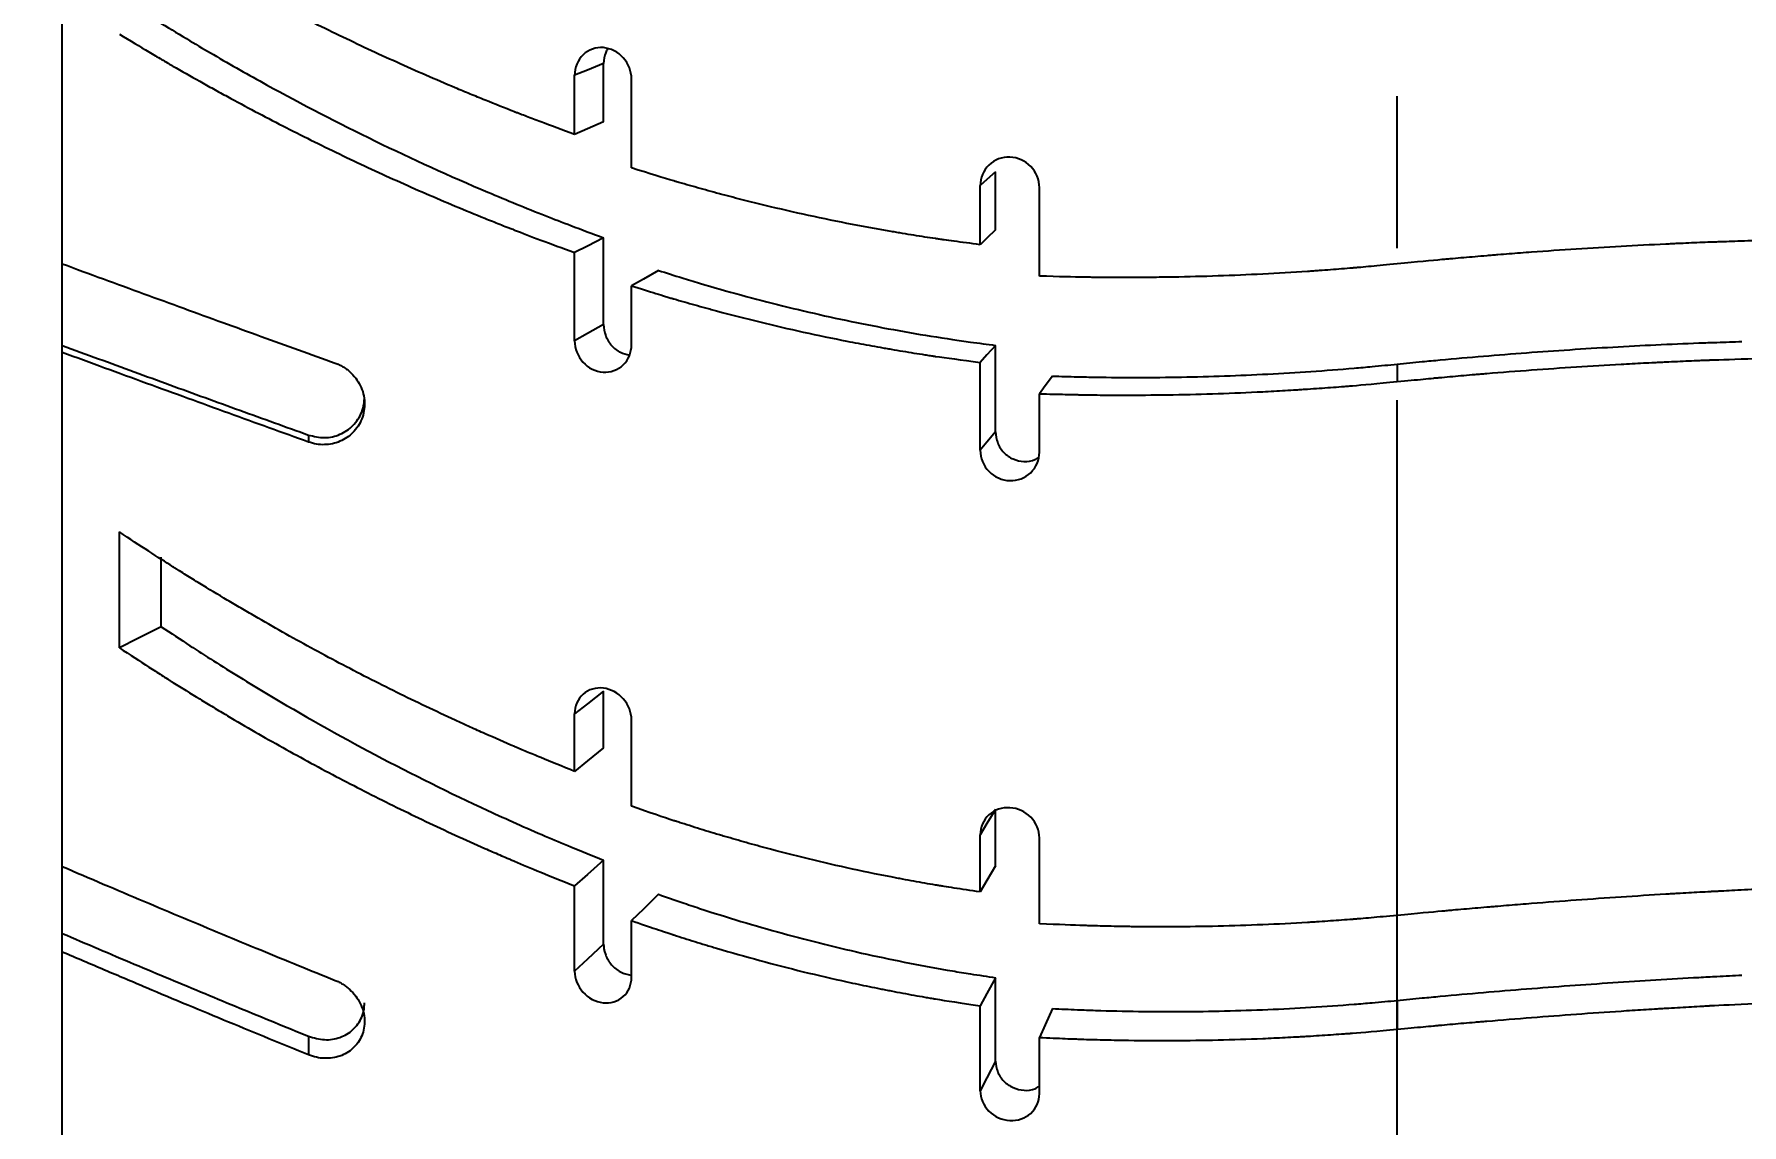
# Model space of a CAD drawing. Header units: millimetres. Extents: x 0 to 594, y 0 to 420.
# Drawn here: x 197.73 to 226.26, y 180.9 to 199.12 of the extents above; entities that cross this region are included whole.
import ezdxf

# ---------------------------------------------------------------- set-up
doc = ezdxf.new("R2010")
doc.units = ezdxf.units.MM
doc.header["$PDSIZE"] = -1
doc.linetypes.add('CENTERX2', pattern=[20.32, 12.7, -2.54, 2.54, -2.54])
doc.layers.add('중심선', color=1, linetype='CENTERX2')
doc.layers.add('치수', color=4, linetype='Continuous')
doc.styles.add('누리로봇 문자스타일_20230829', font='GOTHIC.TTF')
doc.dimstyles.new('A2기본 치수스타일', dxfattribs={"dimtxt": 4, "dimasz": 4, "dimexe": 0.5, "dimexo": 0.3, "dimgap": 1, "dimtad": 1, "dimtoh": 1, "dimdec": 1, "dimzin": 12, "dimdsep": 46, "dimtxsty": '누리로봇 문자스타일_20230829', "dimcen": 0.09, "dimclrd": 3, "dimclre": 3, "dimclrt": 3, "dimadec": 0, "dimazin": 3, "dimtm": 1e-09, "dimtfac": 1, "dimtdec": 1, "dimtofl": 0, "dimtmove": 0, "dimatfit": 3, "dimfxl": 1, "dimfrac": 2, "dimarcsym": 0})

# ---------------------------------------------------------------- blocks, each defined once
blk = doc.blocks.new('*D59')
at = {"layer": 'Defpoints', "color": 0}
for p in [(220.527, 295.65), (186.2, 124.35), (220.483, 124.35)]:
    blk.add_point(p, dxfattribs=at)
at = {"layer": '치수', "color": 3, "lineweight": -2}
for p, q in [((220.227, 295.65), (185.7, 295.65)), ((186.2, 292.15), (186.2, 127.85)), ((220.183, 124.35), (185.7, 124.35))]:
    blk.add_line(p, q, dxfattribs=at)
at = {"layer": '치수', "color": 3}
for points in [[(185.617, 292.15), (186.783, 292.15), (186.2, 295.65)], [(185.617, 127.85), (186.783, 127.85), (186.2, 124.35)]]:
    blk.add_solid(points, dxfattribs=at)
at = {"layer": '치수', "color": 3, "insert": (182.637, 210), "char_height": 5, "attachment_point": 5, "rotation": 90, "style": '누리로봇 문자스타일_20230829'}
blk.add_mtext('{\\fISOCPEUR|b0|i0|c0|p34;%%C}171', dxfattribs=at)

msp = doc.modelspace()

# ---------------------------------------------------------------- linework, layer by layer
at = {"color": 7, "linetype": 'Continuous', "lineweight": 25}
for p, q in [((198.2, 195.287), (198.2, 234.891)), ((206.76, 197.447), (206.76, 198.437)), ((207.71, 196.888), (207.71, 198.372)), ((213.535, 195.605), (213.535, 196.592)), ((214.523, 195.08), (214.523, 196.559)), ((206.76, 193.999), (206.76, 195.474)), ((198.2, 185.215), (198.2, 195.287)), ((207.71, 193.934), (207.71, 194.917)), ((213.535, 192.169), (213.535, 193.638)), ((220.5, 193.61), (220.5, 193.317)), ((214.523, 192.136), (214.523, 193.115)), ((202.315, 192.425), (202.315, 192.307)), ((199.154, 188.87), (199.154, 190.806)), ((199.854, 189.22), (199.854, 190.386)), ((206.76, 186.804), (206.76, 187.766)), ((207.71, 186.22), (207.71, 187.662)), ((213.535, 184.788), (213.535, 185.744)), ((214.523, 184.258), (214.523, 185.692)), ((198.2, 175.567), (198.2, 185.214)), ((206.76, 183.464), (206.76, 184.89)), ((207.71, 183.36), (207.71, 184.309)), ((213.535, 181.467), (213.535, 182.885)), ((220.5, 182.976), (220.5, 182.495)), ((202.315, 182.378), (202.315, 182.066)), ((214.523, 181.414), (214.523, 182.358))]:
    msp.add_line(p, q, dxfattribs=at)
at = {"color": 7, "linetype": 'Continuous', "lineweight": 25, "flags": 128}
for points in [[(207.243, 198.634), (206.973, 198.523), (206.76, 198.437)], [(207.243, 197.661), (206.973, 197.541), (206.76, 197.447)], [(213.79, 196.825), (213.647, 196.695), (213.535, 196.592)], [(207.243, 195.721), (206.973, 195.583), (206.76, 195.474)], [(213.79, 195.856), (213.647, 195.716), (213.535, 195.605)], [(208.163, 195.175), (207.909, 195.03), (207.71, 194.917)], [(207.243, 194.272), (206.973, 194.119), (206.76, 193.999)], [(213.79, 193.923), (213.647, 193.764), (213.535, 193.638)], [(214.742, 193.409), (214.619, 193.245), (214.523, 193.115)], [(213.79, 192.479), (213.647, 192.305), (213.535, 192.169)], [(199.854, 189.22), (199.462, 189.024), (199.154, 188.87)], [(207.243, 188.145), (206.973, 187.933), (206.76, 187.766)], [(207.243, 187.199), (206.973, 186.978), (206.76, 186.804)], [(213.79, 186.166), (213.647, 185.93), (213.535, 185.744)], [(207.243, 185.318), (206.973, 185.078), (206.76, 184.89)], [(213.79, 185.226), (213.647, 184.98), (213.535, 184.788)], [(208.163, 184.749), (207.909, 184.503), (207.71, 184.309)], [(207.243, 183.916), (206.973, 183.663), (206.76, 183.464)], [(213.79, 183.356), (213.647, 183.092), (213.535, 182.885)], [(214.742, 182.84), (214.619, 182.57), (214.523, 182.358)], [(213.79, 181.963), (213.647, 181.685), (213.535, 181.467)]]:
    msp.add_lwpolyline(points, dxfattribs=at)
at = {"color": 7, "linetype": 'Continuous', "lineweight": 25}
for points, knots in [([(206.76, 197.447), (206.55, 197.524), (206.361, 197.595), (206.109, 197.689), (205.992, 197.734), (205.869, 197.781), (205.811, 197.804), (205.782, 197.815), (205.771, 197.819), (205.763, 197.822), (205.76, 197.823), (205.592, 197.889), (205.346, 197.987), (205.097, 198.089), (204.931, 198.158), (204.846, 198.193), (204.435, 198.366), (203.947, 198.579), (203.465, 198.8), (203.146, 198.95), (202.988, 199.024), (202.509, 199.255), (202.036, 199.491), (201.494, 199.775), (201.263, 199.898), (201.11, 199.98), (201.035, 200.021), (200.802, 200.148), (200.571, 200.276), (200.308, 200.426), (200.177, 200.501), (200.112, 200.538), (200.084, 200.554), (200.065, 200.565), (200.054, 200.571), (199.808, 200.715), (199.509, 200.892), (199.154, 201.109)], [0, 0, 0, 0, 0.0625, 0.0625, 0.09375, 0.109375, 0.117187, 0.121094, 0.123047, 0.123047, 0.125, 0.125, 0.1875, 0.21875, 0.21875, 0.25, 0.25, 0.375, 0.4375, 0.4375, 0.5, 0.5, 0.625, 0.6875, 0.71875, 0.71875, 0.75, 0.75, 0.8125, 0.84375, 0.859375, 0.867187, 0.871094, 0.871094, 0.875, 0.875, 1, 1, 1, 1]), ([(199.154, 199.124), (199.333, 199.015), (199.498, 198.917), (199.721, 198.783), (199.827, 198.721), (199.941, 198.654), (199.995, 198.623), (200.018, 198.609), (200.033, 198.601), (200.039, 198.597), (200.195, 198.507), (200.419, 198.38), (200.687, 198.23), (200.803, 198.166), (200.881, 198.124), (200.921, 198.101), (201.264, 197.915), (201.726, 197.67), (202.197, 197.433), (202.513, 197.276), (202.673, 197.198), (203.147, 196.969), (203.467, 196.821), (204.112, 196.53), (204.435, 196.39), (204.931, 196.182), (205.179, 196.08), (205.468, 195.964), (205.612, 195.907), (205.684, 195.879), (205.715, 195.867), (205.735, 195.858), (205.748, 195.854), (206.009, 195.752), (206.343, 195.626), (206.76, 195.474)], [0, 0, 0, 0, 0.0625, 0.0625, 0.09375, 0.109375, 0.117187, 0.121094, 0.121094, 0.125, 0.125, 0.1875, 0.21875, 0.234375, 0.234375, 0.25, 0.25, 0.375, 0.4375, 0.4375, 0.5, 0.5, 0.625, 0.625, 0.75, 0.75, 0.8125, 0.84375, 0.859375, 0.867188, 0.871094, 0.871094, 0.875, 0.875, 1, 1, 1, 1]), ([(199.854, 199.304), (200.014, 199.207), (200.302, 199.031), (200.886, 198.685), (201.904, 198.11), (203.42, 197.324), (204.987, 196.612), (206.088, 196.16), (206.735, 195.91), (207.061, 195.789), (207.243, 195.721)], [0, 0, 0, 0, 0.069389, 0.125364, 0.250631, 0.500836, 0.750619, 0.875362, 0.930259, 1, 1, 1, 1]), ([(207.71, 198.372), (207.71, 198.503), (207.661, 198.631), (207.485, 198.827), (207.367, 198.888), (207.114, 198.909), (206.991, 198.866), (206.811, 198.692), (206.76, 198.568), (206.76, 198.437)], [0, 0, 0, 0, 0.25, 0.25, 0.5, 0.5, 0.75, 0.75, 1, 1, 1, 1]), ([(207.31, 198.878), (207.299, 198.859), (207.256, 198.785), (207.249, 198.698), (207.243, 198.634)], [0, 0, 0, 0, 0.269218, 1, 1, 1, 1]), ([(213.535, 195.605), (213.371, 195.627), (213.227, 195.646), (213.04, 195.671), (212.955, 195.683), (212.868, 195.696), (212.827, 195.702), (212.811, 195.704), (212.8, 195.706), (212.797, 195.706), (212.671, 195.724), (212.49, 195.752), (212.271, 195.788), (212.176, 195.804), (212.112, 195.815), (212.078, 195.821), (211.552, 195.911), (211.063, 196.007), (210.335, 196.168), (209.972, 196.252), (209.551, 196.358), (209.341, 196.413), (209.251, 196.437), (209.191, 196.453), (209.163, 196.46), (209.006, 196.503), (208.823, 196.553), (208.617, 196.612), (208.517, 196.641), (208.467, 196.656), (208.446, 196.662), (208.431, 196.666), (208.423, 196.669), (208.25, 196.72), (208.014, 196.792), (207.71, 196.888)], [0, 0, 0, 0, 0.0625, 0.0625, 0.09375, 0.109375, 0.117188, 0.121094, 0.121094, 0.125, 0.125, 0.1875, 0.21875, 0.234375, 0.234375, 0.25, 0.25, 0.5, 0.5, 0.625, 0.6875, 0.71875, 0.734375, 0.734375, 0.75, 0.75, 0.8125, 0.84375, 0.859375, 0.867188, 0.871094, 0.871094, 0.875, 0.875, 1, 1, 1, 1]), ([(214.523, 196.559), (214.522, 196.691), (214.471, 196.817), (214.287, 197.008), (214.162, 197.064), (213.9, 197.074), (213.774, 197.026), (213.588, 196.847), (213.535, 196.723), (213.535, 196.592)], [0, 0, 0, 0, 0.25, 0.25, 0.5, 0.5, 0.75, 0.75, 1, 1, 1, 1]), ([(226.477, 195.671), (226.313, 195.666), (226.169, 195.661), (225.983, 195.655), (225.897, 195.652), (225.811, 195.649), (225.771, 195.648), (225.754, 195.647), (225.744, 195.647), (225.74, 195.647), (225.615, 195.642), (225.434, 195.635), (225.214, 195.625), (225.117, 195.621), (225.053, 195.618), (225.019, 195.616), (224.489, 195.591), (223.99, 195.563), (223.244, 195.515), (222.871, 195.489), (222.434, 195.456), (222.215, 195.438), (222.121, 195.431), (222.059, 195.425), (222.029, 195.423), (221.865, 195.409), (221.673, 195.393), (221.458, 195.374), (221.352, 195.365), (221.3, 195.36), (221.277, 195.358), (221.263, 195.357), (221.253, 195.356), (221.079, 195.34), (220.83, 195.316), (220.5, 195.284)], [0, 0, 0, 0, 0.0625, 0.0625, 0.09375, 0.109375, 0.117188, 0.121094, 0.121094, 0.125, 0.125, 0.1875, 0.21875, 0.234375, 0.234375, 0.25, 0.25, 0.5, 0.5, 0.625, 0.6875, 0.71875, 0.734375, 0.734375, 0.75, 0.75, 0.8125, 0.84375, 0.859375, 0.867188, 0.871094, 0.871094, 0.875, 0.875, 1, 1, 1, 1]), ([(198.2, 195.287), (198.429, 195.202), (198.882, 195.036), (199.558, 194.788), (200.223, 194.545), (200.875, 194.308), (201.515, 194.076), (202.141, 193.849), (202.556, 193.7), (202.76, 193.627)], [0, 0, 0, 0, 0.153551, 0.303547, 0.449981, 0.592846, 0.732139, 0.867858, 1, 1, 1, 1]), ([(208.163, 195.175), (208.293, 195.133), (208.521, 195.061), (208.978, 194.921), (209.767, 194.697), (210.932, 194.408), (212.115, 194.174), (212.932, 194.041), (213.411, 193.973), (213.651, 193.941), (213.79, 193.923)], [0, 0, 0, 0, 0.071918, 0.125251, 0.250423, 0.500539, 0.750377, 0.875216, 0.927763, 1, 1, 1, 1]), ([(220.5, 195.284), (220.335, 195.268), (220.19, 195.254), (220.003, 195.237), (219.917, 195.229), (219.83, 195.221), (219.79, 195.218), (219.774, 195.217), (219.763, 195.216), (219.76, 195.215), (219.634, 195.205), (219.452, 195.19), (219.231, 195.174), (219.134, 195.167), (219.069, 195.163), (219.035, 195.16), (218.503, 195.125), (218.005, 195.1), (217.258, 195.074), (216.885, 195.065), (216.449, 195.059), (216.231, 195.057), (216.137, 195.057), (216.075, 195.057), (216.045, 195.057), (215.882, 195.056), (215.691, 195.057), (215.476, 195.059), (215.371, 195.06), (215.319, 195.061), (215.296, 195.062), (215.282, 195.062), (215.272, 195.062), (215.098, 195.065), (214.85, 195.071), (214.523, 195.08)], [0, 0, 0, 0, 0.0625, 0.0625, 0.09375, 0.109375, 0.117188, 0.121094, 0.121094, 0.125, 0.125, 0.1875, 0.21875, 0.234375, 0.234375, 0.25, 0.25, 0.5, 0.5, 0.625, 0.6875, 0.71875, 0.734375, 0.734375, 0.75, 0.75, 0.8125, 0.84375, 0.859375, 0.867188, 0.871094, 0.871094, 0.875, 0.875, 1, 1, 1, 1]), ([(207.71, 194.917), (207.863, 194.869), (207.998, 194.827), (208.175, 194.773), (208.257, 194.748), (208.341, 194.723), (208.38, 194.711), (208.397, 194.706), (208.407, 194.703), (208.411, 194.702), (208.53, 194.667), (208.704, 194.616), (208.915, 194.558), (209.008, 194.533), (209.069, 194.516), (209.102, 194.507), (209.612, 194.37), (210.095, 194.252), (210.821, 194.092), (211.186, 194.016), (211.616, 193.935), (211.832, 193.896), (211.924, 193.88), (211.986, 193.869), (212.016, 193.864), (212.177, 193.836), (212.367, 193.805), (212.581, 193.771), (212.686, 193.755), (212.738, 193.747), (212.76, 193.744), (212.775, 193.742), (212.784, 193.74), (212.959, 193.715), (213.208, 193.681), (213.535, 193.638)], [0, 0, 0, 0, 0.0625, 0.0625, 0.09375, 0.109375, 0.117187, 0.121094, 0.121094, 0.125, 0.125, 0.1875, 0.21875, 0.234375, 0.234375, 0.25, 0.25, 0.5, 0.5, 0.625, 0.6875, 0.71875, 0.734375, 0.734375, 0.75, 0.75, 0.8125, 0.84375, 0.859375, 0.867188, 0.871094, 0.871094, 0.875, 0.875, 1, 1, 1, 1]), ([(207.243, 194.272), (207.25, 194.208), (207.264, 194.081), (207.369, 193.915), (207.513, 193.797), (207.625, 193.775), (207.677, 193.765)], [0, 0, 0, 0, 0.261012, 0.52024, 0.778406, 1, 1, 1, 1]), ([(206.76, 193.999), (206.761, 193.868), (206.81, 193.741), (206.987, 193.545), (207.108, 193.485), (207.36, 193.467), (207.481, 193.51), (207.66, 193.682), (207.71, 193.804), (207.71, 193.934)], [0, 0, 0, 0, 0.25, 0.25, 0.5, 0.5, 0.75, 0.75, 1, 1, 1, 1]), ([(220.5, 193.61), (220.639, 193.623), (220.879, 193.647), (221.359, 193.694), (222.181, 193.765), (223.383, 193.856), (224.583, 193.923), (225.402, 193.959), (225.88, 193.975), (226.119, 193.983), (226.258, 193.988)], [0, 0, 0, 0, 0.0726314, 0.1249472, 0.2499118, 0.499874, 0.749896, 0.8749353, 0.9273838, 1, 1, 1, 1]), ([(198.2, 193.923), (198.401, 193.849), (198.801, 193.702), (199.4, 193.482), (199.994, 193.265), (200.582, 193.051), (201.165, 192.84), (201.741, 192.631), (202.125, 192.493), (202.315, 192.425)], [0, 0, 0, 0, 0.149233, 0.296347, 0.441336, 0.584198, 0.72493, 0.863531, 1, 1, 1, 1]), ([(202.315, 192.307), (202.094, 192.386), (201.648, 192.547), (200.976, 192.79), (200.295, 193.038), (199.604, 193.29), (198.903, 193.546), (198.436, 193.718), (198.2, 193.805)], [0, 0, 0, 0, 0.158355, 0.320038, 0.485049, 0.653383, 0.825036, 1, 1, 1, 1]), ([(220.5, 193.317), (220.665, 193.333), (220.81, 193.347), (220.997, 193.365), (221.083, 193.374), (221.17, 193.382), (221.21, 193.385), (221.226, 193.387), (221.237, 193.388), (221.24, 193.388), (221.366, 193.4), (221.548, 193.416), (221.769, 193.435), (221.866, 193.443), (221.931, 193.448), (221.965, 193.451), (222.497, 193.495), (222.995, 193.532), (223.742, 193.58), (224.115, 193.602), (224.551, 193.626), (224.769, 193.637), (224.863, 193.641), (224.925, 193.644), (224.955, 193.646), (225.118, 193.653), (225.309, 193.662), (225.524, 193.671), (225.629, 193.675), (225.681, 193.677), (225.704, 193.678), (225.718, 193.678), (225.728, 193.679), (225.901, 193.685), (226.15, 193.693), (226.477, 193.704)], [0, 0, 0, 0, 0.0625, 0.0625, 0.09375, 0.109375, 0.117187, 0.121094, 0.121094, 0.125, 0.125, 0.1875, 0.21875, 0.234375, 0.234375, 0.25, 0.25, 0.5, 0.5, 0.625, 0.6875, 0.71875, 0.734375, 0.734375, 0.75, 0.75, 0.8125, 0.84375, 0.859375, 0.867187, 0.871094, 0.871094, 0.875, 0.875, 1, 1, 1, 1]), ([(202.76, 193.627), (202.782, 193.618), (202.826, 193.601), (202.889, 193.568), (202.948, 193.529), (203.022, 193.469), (203.106, 193.38), (203.183, 193.254), (203.234, 193.116), (203.262, 192.923), (203.221, 192.683), (203.068, 192.454), (202.883, 192.329), (202.715, 192.275), (202.583, 192.26), (202.447, 192.267), (202.359, 192.294), (202.315, 192.307)], [0, 0, 0, 0, 0.031929, 0.063266, 0.094317, 0.125392, 0.188282, 0.250358, 0.312787, 0.375392, 0.500046, 0.624891, 0.749503, 0.811919, 0.874458, 0.937691, 1, 1, 1, 1]), ([(214.742, 193.409), (214.881, 193.405), (215.12, 193.399), (215.598, 193.389), (216.417, 193.383), (217.617, 193.404), (218.819, 193.467), (219.641, 193.529), (220.121, 193.573), (220.361, 193.596), (220.5, 193.61)], [0, 0, 0, 0, 0.07268, 0.125065, 0.250105, 0.500126, 0.750088, 0.875053, 0.927437, 1, 1, 1, 1]), ([(214.523, 193.115), (214.687, 193.11), (214.831, 193.107), (215.017, 193.102), (215.102, 193.1), (215.189, 193.099), (215.229, 193.098), (215.245, 193.098), (215.256, 193.097), (215.259, 193.097), (215.384, 193.095), (215.566, 193.093), (215.786, 193.092), (215.883, 193.092), (215.947, 193.092), (215.981, 193.092), (216.512, 193.092), (217.01, 193.101), (217.756, 193.126), (218.129, 193.142), (218.566, 193.165), (218.785, 193.179), (218.879, 193.185), (218.941, 193.189), (218.971, 193.191), (219.135, 193.202), (219.327, 193.215), (219.542, 193.232), (219.648, 193.24), (219.7, 193.245), (219.723, 193.246), (219.738, 193.248), (219.747, 193.249), (219.921, 193.263), (220.17, 193.286), (220.5, 193.317)], [0, 0, 0, 0, 0.0625, 0.0625, 0.09375, 0.109375, 0.117187, 0.121094, 0.121094, 0.125, 0.125, 0.1875, 0.21875, 0.234375, 0.234375, 0.25, 0.25, 0.5, 0.5, 0.625, 0.6875, 0.71875, 0.734375, 0.734375, 0.75, 0.75, 0.8125, 0.84375, 0.859375, 0.867188, 0.871094, 0.871094, 0.875, 0.875, 1, 1, 1, 1]), ([(202.315, 192.425), (202.404, 192.403), (202.583, 192.36), (202.846, 192.423), (203.068, 192.57), (203.195, 192.764), (203.245, 192.936), (203.247, 193.023), (203.247, 193.06)], [0, 0, 0, 0, 0.203934, 0.407681, 0.61131, 0.81469, 0.921398, 1, 1, 1, 1]), ([(213.79, 192.479), (213.797, 192.416), (213.812, 192.29), (213.921, 192.126), (214.079, 192.013), (214.264, 191.972), (214.418, 191.988), (214.487, 192.037), (214.505, 192.05)], [0, 0, 0, 0, 0.188485, 0.375401, 0.561315, 0.746259, 0.931175, 1, 1, 1, 1]), ([(213.535, 192.169), (213.536, 192.039), (213.587, 191.913), (213.772, 191.723), (213.898, 191.668), (214.16, 191.659), (214.285, 191.707), (214.471, 191.884), (214.523, 192.007), (214.523, 192.136)], [0, 0, 0, 0, 0.25, 0.25, 0.5, 0.5, 0.75, 0.75, 1, 1, 1, 1]), ([(206.76, 186.804), (206.55, 186.888), (206.361, 186.965), (206.109, 187.069), (205.992, 187.118), (205.869, 187.17), (205.811, 187.194), (205.782, 187.206), (205.771, 187.212), (205.763, 187.215), (205.76, 187.216), (205.592, 187.288), (205.346, 187.396), (205.097, 187.507), (204.931, 187.582), (204.846, 187.621), (204.435, 187.81), (203.947, 188.043), (203.465, 188.285), (203.146, 188.448), (202.988, 188.53), (202.509, 188.783), (202.036, 189.04), (201.494, 189.35), (201.263, 189.484), (201.11, 189.575), (201.035, 189.619), (200.802, 189.758), (200.571, 189.898), (200.308, 190.061), (200.177, 190.143), (200.112, 190.183), (200.084, 190.201), (200.065, 190.213), (200.054, 190.22), (199.808, 190.376), (199.509, 190.57), (199.154, 190.806)], [0, 0, 0, 0, 0.0625, 0.0625, 0.09375, 0.109375, 0.117187, 0.121094, 0.123047, 0.123047, 0.125, 0.125, 0.1875, 0.21875, 0.21875, 0.25, 0.25, 0.375, 0.4375, 0.4375, 0.5, 0.5, 0.625, 0.6875, 0.71875, 0.71875, 0.75, 0.75, 0.8125, 0.84375, 0.859375, 0.867187, 0.871094, 0.871094, 0.875, 0.875, 1, 1, 1, 1]), ([(199.854, 189.22), (200.014, 189.115), (200.302, 188.923), (200.886, 188.548), (201.904, 187.921), (203.42, 187.066), (204.987, 186.29), (206.088, 185.797), (206.735, 185.524), (207.061, 185.392), (207.243, 185.318)], [0, 0, 0, 0, 0.069389, 0.125364, 0.250631, 0.500836, 0.750619, 0.875362, 0.930259, 1, 1, 1, 1]), ([(199.154, 188.87), (199.333, 188.752), (199.498, 188.644), (199.721, 188.5), (199.827, 188.431), (199.941, 188.359), (199.995, 188.325), (200.018, 188.31), (200.033, 188.301), (200.039, 188.297), (200.195, 188.199), (200.419, 188.06), (200.687, 187.898), (200.803, 187.828), (200.881, 187.781), (200.921, 187.757), (201.264, 187.554), (201.726, 187.287), (202.197, 187.029), (202.513, 186.858), (202.673, 186.772), (203.147, 186.523), (203.467, 186.361), (204.112, 186.044), (204.435, 185.891), (204.931, 185.663), (205.179, 185.552), (205.468, 185.425), (205.612, 185.363), (205.684, 185.332), (205.715, 185.319), (205.735, 185.31), (205.748, 185.305), (206.009, 185.194), (206.343, 185.056), (206.76, 184.89)], [0, 0, 0, 0, 0.0625, 0.0625, 0.09375, 0.109375, 0.117187, 0.121094, 0.121094, 0.125, 0.125, 0.1875, 0.21875, 0.234375, 0.234375, 0.25, 0.25, 0.375, 0.4375, 0.4375, 0.5, 0.5, 0.625, 0.625, 0.75, 0.75, 0.8125, 0.84375, 0.859375, 0.867187, 0.871094, 0.871094, 0.875, 0.875, 1, 1, 1, 1]), ([(207.71, 187.662), (207.71, 187.79), (207.661, 187.916), (207.485, 188.115), (207.367, 188.179), (207.114, 188.21), (206.991, 188.174), (206.811, 188.012), (206.76, 187.894), (206.76, 187.766)], [0, 0, 0, 0, 0.25, 0.25, 0.5, 0.5, 0.75, 0.75, 1, 1, 1, 1]), ([(213.535, 184.788), (213.371, 184.812), (213.227, 184.834), (213.04, 184.863), (212.955, 184.877), (212.868, 184.891), (212.827, 184.898), (212.811, 184.9), (212.8, 184.902), (212.797, 184.903), (212.671, 184.924), (212.49, 184.955), (212.271, 184.996), (212.176, 185.014), (212.112, 185.026), (212.078, 185.033), (211.552, 185.135), (211.063, 185.243), (210.335, 185.422), (209.972, 185.516), (209.551, 185.634), (209.341, 185.695), (209.251, 185.721), (209.191, 185.739), (209.163, 185.747), (209.006, 185.794), (208.823, 185.85), (208.617, 185.915), (208.517, 185.948), (208.467, 185.964), (208.446, 185.971), (208.431, 185.975), (208.423, 185.978), (208.25, 186.034), (208.014, 186.114), (207.71, 186.22)], [0, 0, 0, 0, 0.0625, 0.0625, 0.09375, 0.109375, 0.117188, 0.121094, 0.121094, 0.125, 0.125, 0.1875, 0.21875, 0.234375, 0.234375, 0.25, 0.25, 0.5, 0.5, 0.625, 0.6875, 0.71875, 0.734375, 0.734375, 0.75, 0.75, 0.8125, 0.84375, 0.859375, 0.867188, 0.871094, 0.871094, 0.875, 0.875, 1, 1, 1, 1]), ([(214.523, 185.692), (214.522, 185.819), (214.471, 185.943), (214.287, 186.132), (214.162, 186.189), (213.9, 186.204), (213.774, 186.161), (213.588, 185.991), (213.535, 185.871), (213.535, 185.744)], [0, 0, 0, 0, 0.25, 0.25, 0.5, 0.5, 0.75, 0.75, 1, 1, 1, 1]), ([(198.2, 185.215), (198.428, 185.117), (198.88, 184.923), (199.556, 184.637), (200.219, 184.358), (200.872, 184.086), (201.512, 183.821), (202.139, 183.563), (202.555, 183.395), (202.76, 183.311)], [0, 0, 0, 0, 0.15316, 0.302895, 0.449198, 0.592063, 0.731487, 0.867466, 1, 1, 1, 1]), ([(208.163, 184.749), (208.293, 184.703), (208.521, 184.624), (208.978, 184.47), (209.767, 184.223), (210.932, 183.903), (212.115, 183.641), (212.932, 183.491), (213.411, 183.413), (213.651, 183.377), (213.79, 183.356)], [0, 0, 0, 0, 0.071918, 0.125251, 0.250423, 0.500539, 0.750377, 0.875216, 0.927763, 1, 1, 1, 1]), ([(226.477, 184.83), (226.313, 184.822), (226.169, 184.815), (225.983, 184.805), (225.897, 184.801), (225.811, 184.797), (225.771, 184.794), (225.754, 184.794), (225.744, 184.793), (225.74, 184.793), (225.615, 184.786), (225.434, 184.776), (225.214, 184.763), (225.117, 184.758), (225.053, 184.754), (225.019, 184.752), (224.489, 184.72), (223.99, 184.687), (223.244, 184.632), (222.871, 184.604), (222.434, 184.569), (222.215, 184.551), (222.121, 184.543), (222.059, 184.538), (222.029, 184.535), (221.865, 184.521), (221.673, 184.505), (221.458, 184.486), (221.352, 184.476), (221.3, 184.471), (221.277, 184.469), (221.263, 184.468), (221.253, 184.467), (221.079, 184.451), (220.83, 184.427), (220.5, 184.396)], [0, 0, 0, 0, 0.0625, 0.0625, 0.09375, 0.109375, 0.117187, 0.121094, 0.121094, 0.125, 0.125, 0.1875, 0.21875, 0.234375, 0.234375, 0.25, 0.25, 0.5, 0.5, 0.625, 0.6875, 0.71875, 0.734375, 0.734375, 0.75, 0.75, 0.8125, 0.84375, 0.859375, 0.867187, 0.871094, 0.871094, 0.875, 0.875, 1, 1, 1, 1]), ([(207.71, 184.309), (207.863, 184.257), (207.998, 184.211), (208.175, 184.151), (208.257, 184.123), (208.341, 184.096), (208.38, 184.083), (208.397, 184.077), (208.407, 184.074), (208.411, 184.073), (208.53, 184.034), (208.704, 183.979), (208.915, 183.914), (209.008, 183.886), (209.069, 183.867), (209.102, 183.858), (209.612, 183.706), (210.095, 183.575), (210.821, 183.397), (211.186, 183.312), (211.616, 183.221), (211.832, 183.177), (211.924, 183.159), (211.986, 183.146), (212.016, 183.141), (212.177, 183.109), (212.367, 183.074), (212.581, 183.036), (212.686, 183.018), (212.738, 183.009), (212.76, 183.005), (212.775, 183.003), (212.784, 183.001), (212.959, 182.972), (213.208, 182.933), (213.535, 182.885)], [0, 0, 0, 0, 0.0625, 0.0625, 0.09375, 0.109375, 0.117188, 0.121094, 0.121094, 0.125, 0.125, 0.1875, 0.21875, 0.234375, 0.234375, 0.25, 0.25, 0.5, 0.5, 0.625, 0.6875, 0.71875, 0.734375, 0.734375, 0.75, 0.75, 0.8125, 0.84375, 0.859375, 0.867188, 0.871094, 0.871094, 0.875, 0.875, 1, 1, 1, 1]), ([(220.5, 184.396), (220.335, 184.381), (220.19, 184.368), (220.003, 184.351), (219.917, 184.344), (219.83, 184.337), (219.79, 184.333), (219.774, 184.332), (219.763, 184.331), (219.76, 184.331), (219.634, 184.321), (219.452, 184.308), (219.231, 184.293), (219.134, 184.287), (219.069, 184.283), (219.035, 184.28), (218.503, 184.248), (218.005, 184.228), (217.258, 184.21), (216.885, 184.205), (216.449, 184.205), (216.231, 184.207), (216.137, 184.208), (216.075, 184.208), (216.045, 184.209), (215.882, 184.211), (215.691, 184.215), (215.476, 184.22), (215.371, 184.223), (215.319, 184.225), (215.296, 184.226), (215.282, 184.226), (215.272, 184.226), (215.098, 184.232), (214.85, 184.242), (214.523, 184.258)], [0, 0, 0, 0, 0.0625, 0.0625, 0.09375, 0.109375, 0.117188, 0.121094, 0.121094, 0.125, 0.125, 0.1875, 0.21875, 0.234375, 0.234375, 0.25, 0.25, 0.5, 0.5, 0.625, 0.6875, 0.71875, 0.734375, 0.734375, 0.75, 0.75, 0.8125, 0.84375, 0.859375, 0.867188, 0.871094, 0.871094, 0.875, 0.875, 1, 1, 1, 1]), ([(198.2, 184.096), (198.401, 184.01), (198.801, 183.839), (199.4, 183.585), (199.994, 183.336), (200.582, 183.09), (201.165, 182.849), (201.741, 182.612), (202.125, 182.455), (202.315, 182.378)], [0, 0, 0, 0, 0.149233, 0.296347, 0.441336, 0.584198, 0.72493, 0.863531, 1, 1, 1, 1]), ([(202.315, 182.066), (202.094, 182.156), (201.647, 182.338), (200.975, 182.615), (200.293, 182.898), (199.603, 183.188), (198.903, 183.484), (198.436, 183.684), (198.2, 183.784)], [0, 0, 0, 0, 0.158545, 0.320343, 0.485391, 0.653687, 0.825226, 1, 1, 1, 1]), ([(207.243, 183.916), (207.244, 183.895), (207.246, 183.854), (207.258, 183.793), (207.28, 183.723), (207.318, 183.647), (207.375, 183.57), (207.445, 183.504), (207.524, 183.452), (207.611, 183.415), (207.671, 183.405), (207.701, 183.4)], [0, 0, 0, 0, 0.085093, 0.168878, 0.252732, 0.377509, 0.502494, 0.627274, 0.751769, 0.875947, 1, 1, 1, 1]), ([(206.76, 183.464), (206.761, 183.337), (206.81, 183.212), (206.987, 183.015), (207.108, 182.951), (207.36, 182.923), (207.481, 182.96), (207.66, 183.118), (207.71, 183.234), (207.71, 183.36)], [0, 0, 0, 0, 0.25, 0.25, 0.5, 0.5, 0.75, 0.75, 1, 1, 1, 1]), ([(202.76, 183.311), (202.782, 183.302), (202.826, 183.283), (202.889, 183.247), (202.948, 183.206), (203.022, 183.144), (203.106, 183.053), (203.183, 182.927), (203.234, 182.791), (203.262, 182.604), (203.221, 182.375), (203.068, 182.163), (202.883, 182.053), (202.715, 182.012), (202.583, 182.005), (202.447, 182.02), (202.359, 182.051), (202.315, 182.066)], [0, 0, 0, 0, 0.03193, 0.063268, 0.094318, 0.125392, 0.188278, 0.250358, 0.312782, 0.375392, 0.500046, 0.624891, 0.749503, 0.81192, 0.874458, 0.93769, 1, 1, 1, 1]), ([(220.5, 182.976), (220.639, 182.99), (220.879, 183.013), (221.359, 183.059), (222.181, 183.131), (223.383, 183.227), (224.583, 183.307), (225.402, 183.355), (225.88, 183.379), (226.119, 183.391), (226.258, 183.398)], [0, 0, 0, 0, 0.072631, 0.124947, 0.249912, 0.499874, 0.749896, 0.874935, 0.927384, 1, 1, 1, 1]), ([(202.315, 182.378), (202.404, 182.352), (202.583, 182.3), (202.846, 182.345), (203.068, 182.474), (203.195, 182.654), (203.245, 182.816), (203.247, 182.9), (203.247, 182.935)], [0, 0, 0, 0, 0.2039316, 0.4076777, 0.6113103, 0.8146825, 0.9213882, 1, 1, 1, 1]), ([(214.742, 182.84), (214.881, 182.833), (215.12, 182.822), (215.598, 182.804), (216.417, 182.786), (217.617, 182.791), (218.819, 182.843), (219.641, 182.9), (220.121, 182.941), (220.361, 182.963), (220.5, 182.976)], [0, 0, 0, 0, 0.07268, 0.125065, 0.250105, 0.500126, 0.750088, 0.875053, 0.927437, 1, 1, 1, 1]), ([(220.5, 182.495), (220.665, 182.51), (220.81, 182.524), (220.997, 182.541), (221.083, 182.549), (221.17, 182.557), (221.21, 182.561), (221.226, 182.563), (221.237, 182.564), (221.24, 182.564), (221.366, 182.575), (221.548, 182.592), (221.769, 182.611), (221.866, 182.619), (221.931, 182.624), (221.965, 182.627), (222.497, 182.672), (222.995, 182.711), (223.742, 182.765), (224.115, 182.791), (224.551, 182.819), (224.769, 182.833), (224.863, 182.839), (224.925, 182.843), (224.955, 182.844), (225.118, 182.854), (225.309, 182.865), (225.524, 182.877), (225.629, 182.883), (225.681, 182.886), (225.704, 182.887), (225.718, 182.888), (225.728, 182.889), (225.901, 182.898), (226.15, 182.91), (226.477, 182.927)], [0, 0, 0, 0, 0.0625, 0.0625, 0.09375, 0.109375, 0.117187, 0.121094, 0.121094, 0.125, 0.125, 0.1875, 0.21875, 0.234375, 0.234375, 0.25, 0.25, 0.5, 0.5, 0.625, 0.6875, 0.71875, 0.734375, 0.734375, 0.75, 0.75, 0.8125, 0.84375, 0.859375, 0.867187, 0.871094, 0.871094, 0.875, 0.875, 1, 1, 1, 1]), ([(214.523, 182.358), (214.687, 182.35), (214.831, 182.344), (215.017, 182.336), (215.102, 182.333), (215.189, 182.33), (215.229, 182.328), (215.245, 182.328), (215.256, 182.328), (215.259, 182.327), (215.384, 182.323), (215.566, 182.318), (215.786, 182.314), (215.883, 182.312), (215.947, 182.311), (215.981, 182.31), (216.512, 182.303), (217.01, 182.305), (217.756, 182.322), (218.129, 182.334), (218.566, 182.354), (218.785, 182.366), (218.879, 182.371), (218.941, 182.374), (218.971, 182.376), (219.135, 182.386), (219.327, 182.398), (219.542, 182.414), (219.648, 182.421), (219.7, 182.425), (219.723, 182.427), (219.738, 182.428), (219.747, 182.429), (219.921, 182.443), (220.17, 182.464), (220.5, 182.495)], [0, 0, 0, 0, 0.0625, 0.0625, 0.09375, 0.109375, 0.117188, 0.121094, 0.121094, 0.125, 0.125, 0.1875, 0.21875, 0.234375, 0.234375, 0.25, 0.25, 0.5, 0.5, 0.625, 0.6875, 0.71875, 0.734375, 0.734375, 0.75, 0.75, 0.8125, 0.84375, 0.859375, 0.867188, 0.871094, 0.871094, 0.875, 0.875, 1, 1, 1, 1]), ([(213.79, 181.963), (213.797, 181.902), (213.812, 181.78), (213.921, 181.62), (214.079, 181.508), (214.265, 181.464), (214.425, 181.478), (214.499, 181.528), (214.523, 181.544)], [0, 0, 0, 0, 0.184591, 0.367643, 0.549722, 0.730843, 0.911939, 1, 1, 1, 1]), ([(213.535, 181.467), (213.536, 181.342), (213.587, 181.219), (213.772, 181.033), (213.898, 180.976), (214.16, 180.962), (214.285, 181.005), (214.471, 181.172), (214.523, 181.29), (214.523, 181.414)], [0, 0, 0, 0, 0.25, 0.25, 0.5, 0.5, 0.75, 0.75, 1, 1, 1, 1])]:
    msp.add_open_spline(points, degree=3, knots=knots, dxfattribs=at)
for points in [[(207.243, 197.661), (207.243, 197.985), (207.243, 198.309), (207.243, 198.634)], [(213.79, 195.856), (213.79, 196.178), (213.79, 196.502), (213.79, 196.825)], [(207.243, 194.272), (207.243, 194.754), (207.243, 195.237), (207.243, 195.721)], [(213.79, 192.479), (213.79, 192.959), (213.79, 193.441), (213.79, 193.923)], [(207.243, 187.199), (207.243, 187.514), (207.243, 187.829), (207.243, 188.145)], [(213.79, 185.226), (213.79, 185.539), (213.79, 185.852), (213.79, 186.166)], [(207.243, 183.916), (207.243, 184.382), (207.243, 184.849), (207.243, 185.318)], [(213.79, 181.963), (213.79, 182.426), (213.79, 182.89), (213.79, 183.356)]]:
    msp.add_open_spline(points, degree=3, dxfattribs=at)
at = {"layer": '중심선'}
msp.add_line((220.5, 119.35), (220.5, 300.65), dxfattribs=at)

# ---------------------------------------------------------------- dimensions: what is measured, and where the dimension line sits
at = {"layer": '치수'}
dim = msp.add_linear_dim(base=(186.2, 124.35), p1=(220.527, 295.65), p2=(220.483, 124.35), angle=90, text='{\\fISOCPEUR|b0|i0|c0|p34;%%C}171', dimstyle='A2기본 치수스타일', override={"dimtxt": 5, "dimasz": 3.5}, dxfattribs=at)
dim.commit()
dim.dimension.update_dxf_attribs({"geometry": '*D59', "text_midpoint": (186.2, 210), "dimtype": 160})

doc.saveas('drawing.dxf')
